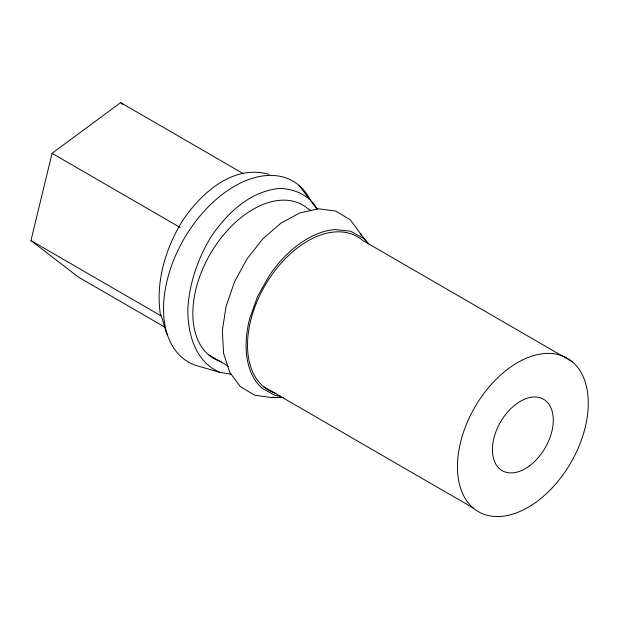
<?xml version="1.0" encoding="UTF-8"?>
<svg xmlns="http://www.w3.org/2000/svg" width="619" height="619" viewBox="0 0 619 619"><rect width="100%" height="100%" fill="white"/><g stroke="black" fill="none" stroke-linecap="round" stroke-linejoin="round"><path stroke-width="0.93" d="M164.553 326.964L78.373 277.064L30.95 240.567L52.073 153.334L120.62 102.607L243.615 173.823M368.081 243.901L350.184 219.722L335.808 211.118L318.677 208.796L299.944 212.897L280.902 223.157L262.835 238.872L246.981 258.966L234.423 282.078L226.012 306.629L222.314 330.941L223.598 353.372L229.765 372.375L240.396 386.666L254.773 395.27L271.911 397.599L273.784 397.189M271.911 397.599L283.332 397.383M280.864 396.199L275.362 395.626L262.34 388.407A92.409 57.784 -59.9 0 1 249.813 318.189L257.651 296.323L269.265 275.625A89.755 56.128 -59.9 0 1 334.91 229.572L350.501 231.189L363.523 238.416A92.409 57.784 -59.9 0 1 367.926 242.919M269.095 174.403C233.185 163.981 201.345 193.004 182.659 220.488C165.552 248.296 155.562 281.359 160.321 314.112L161.095 315.466M309.601 198.591A104.479 65.335 -59.9 0 0 190.002 229.301A104.479 65.335 -59.9 0 0 197.152 365.783L219.73 372.344L231.699 374.325M311.148 210.576L307.852 208.673A88.672 55.447 -59.9 0 0 209.524 255.252A88.672 55.447 -59.9 0 0 221.362 361.736M572.443 361.867A88.672 55.447 -59.9 0 0 461.132 440.001A88.672 55.447 -59.9 0 0 534.948 502.945A88.672 55.447 -59.9 0 0 572.443 361.867L362.533 240.334A88.672 55.447 -59.9 0 0 264.205 286.914A88.672 55.447 -59.9 0 0 276.043 393.398M52.073 153.334L180.098 227.459M30.95 240.567L161.482 316.139L166.434 333.154L167.532 334.678M208.642 354.826L228.403 366.262M263.33 386.48L473.233 508.013M219.73 372.344C194.691 361.426 187.294 332.581 187.897 307.558C189.654 282.31 198.088 258.1 211.234 236.566C227.235 212.944 250.409 190.869 280.19 188.416C295.039 188.927 310.057 195.705 317.284 209.207M120.62 102.607L122.91 104.371M299.054 185.437L309.5 199.225M311.821 202.289L317.044 209.183M360.815 234.013L361.403 235.824M310.065 199.45A104.479 65.335 -59.9 0 1 310.862 201.043M529.423 465.898A41.264 25.805 -59.9 0 0 545.277 400.416A41.264 25.805 -59.9 0 0 493.823 438.5A41.264 25.805 -59.9 0 0 529.423 465.898"/></g></svg>
